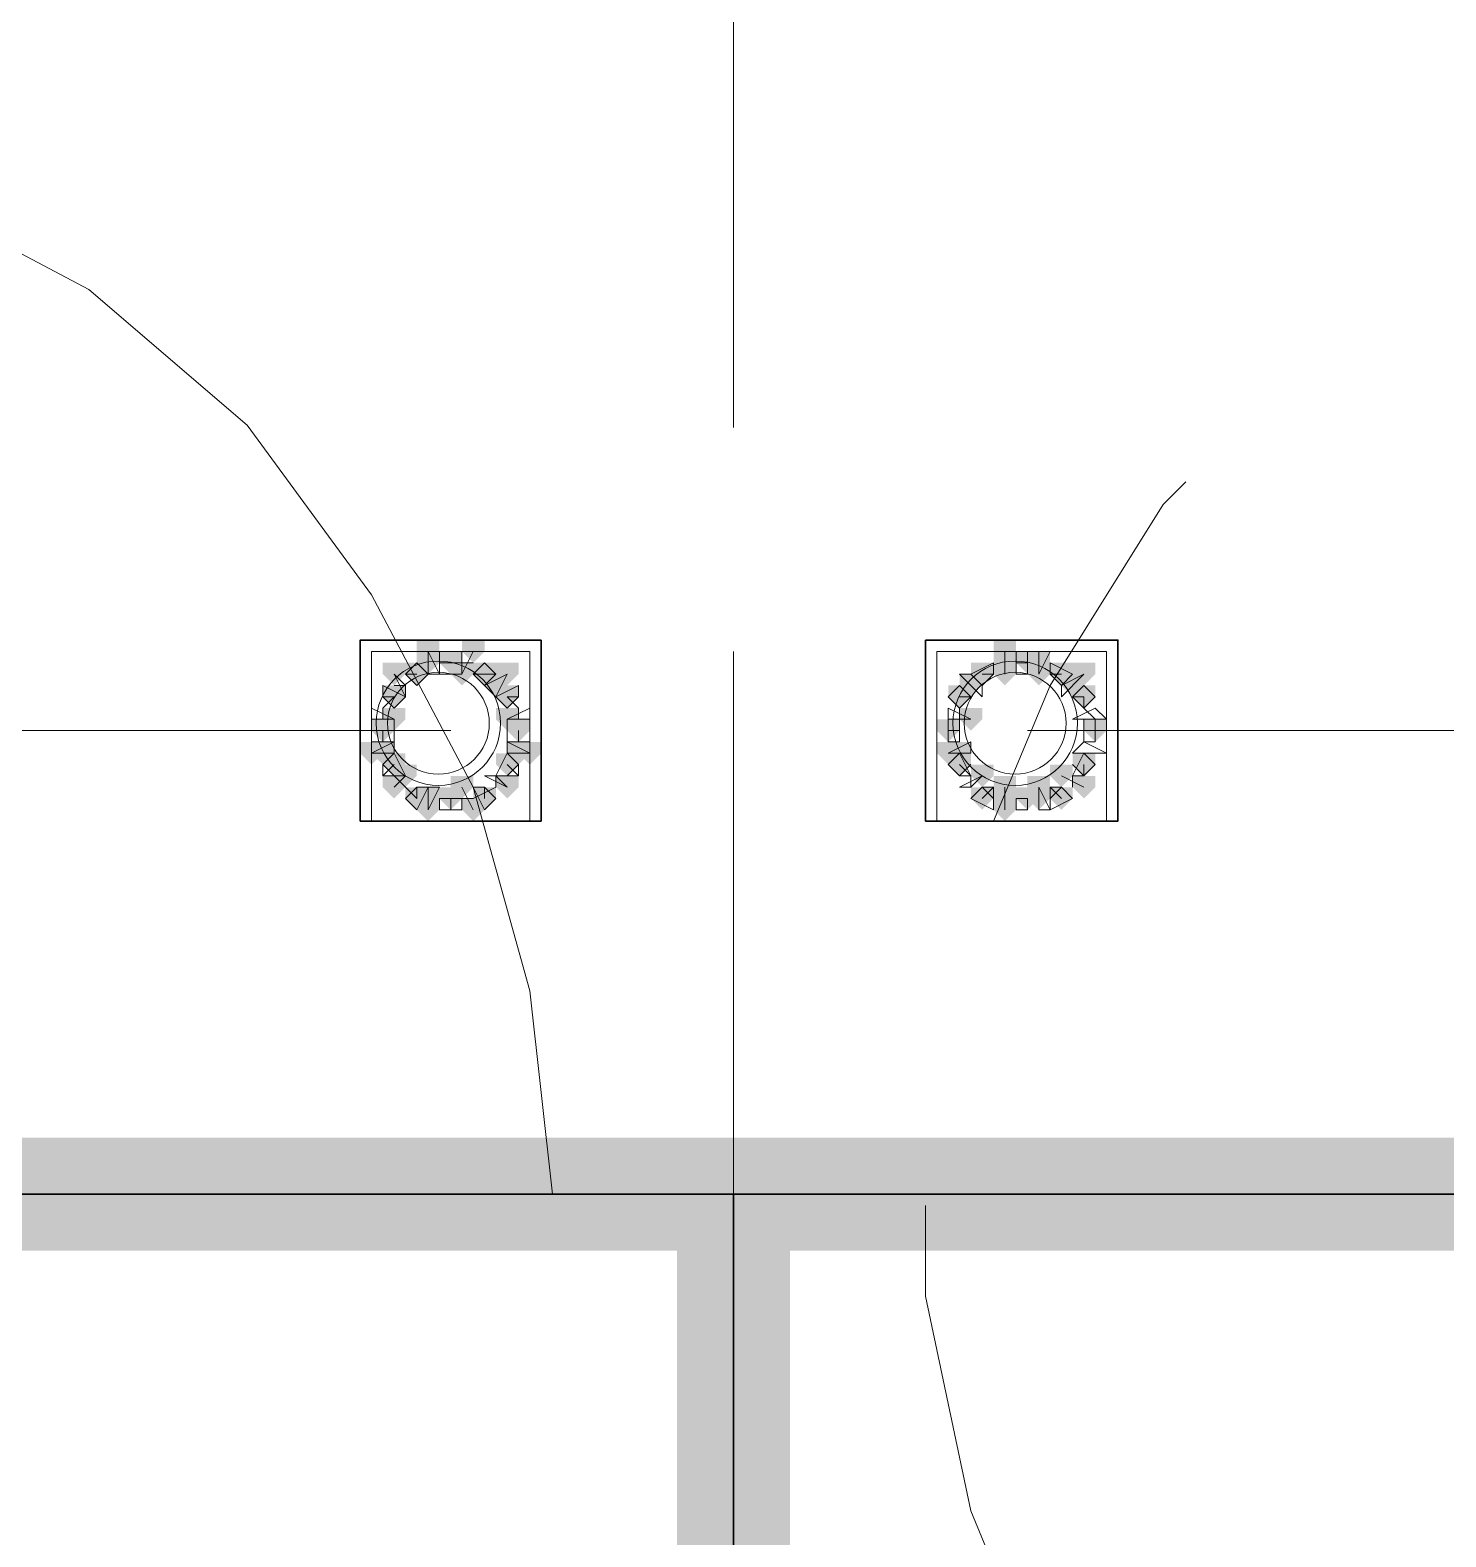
# Model space of a CAD drawing. Header units: millimetres. Extents: x 2315 to 4619, y 1334 to 1897.
# Drawn here: x 3741.22 to 3748.86, y 1539.85 to 1547.98 of the extents above; entities that cross this region are included whole.
import ezdxf

# ---------------------------------------------------------------- set-up
doc = ezdxf.new("R2010")
doc.units = ezdxf.units.MM
doc.linetypes.add('PDF_IMPORT', pattern=[1, 0.8, -0.2])
for name, color, linetype, true_color in [('PDF_10', 7, 'Continuous', 0x00b85c), ('PDF_AXIS', 7, 'Continuous', 0x00b85c), ('PDF_柱构件', 7, 'Continuous', 0x00b85c), ('PDF_转运站初步方案', 7, 'Continuous', 0x00b85c)]:
    doc.layers.add(name, color=color, linetype=linetype, true_color=true_color)
doc.layers.add('PDF_中心线层', color=1, linetype='Continuous')
doc.layers.add('PDF_粗实线层', color=7, linetype='Continuous')

msp = doc.modelspace()

# ---------------------------------------------------------------- hatches: boundary and pattern name
at = {"layer": 'PDF_10', "transparency": 33554559}
for points in [[(3743.4884, 1544.6282), (3743.4273, 1544.6282), (3743.4273, 1544.5671), (3743.4884, 1544.506), (3743.5494, 1544.5671), (3743.5494, 1544.6282)], [(3743.4884, 1544.6282), (3743.4273, 1544.6282), (3743.4273, 1544.5671), (3743.4884, 1544.506), (3743.5494, 1544.5671), (3743.5494, 1544.6282)], [(3743.4884, 1544.6282), (3743.4273, 1544.6282), (3743.4273, 1544.5671), (3743.4884, 1544.506), (3743.5494, 1544.5671), (3743.5494, 1544.6282)], [(3746.6035, 1544.6282), (3746.5424, 1544.6282), (3746.5424, 1544.5671), (3746.6035, 1544.506), (3746.6646, 1544.5671), (3746.6646, 1544.6282)], [(3746.6035, 1544.6282), (3746.5424, 1544.6282), (3746.5424, 1544.5671), (3746.6035, 1544.506), (3746.6646, 1544.5671), (3746.6646, 1544.6282)], [(3746.6035, 1544.6282), (3746.5424, 1544.6282), (3746.5424, 1544.5671), (3746.6035, 1544.506), (3746.6646, 1544.5671), (3746.6646, 1544.6282)], [(3743.3051, 1544.5671), (3743.244, 1544.5671), (3743.244, 1544.506), (3743.3051, 1544.4449), (3743.3662, 1544.506), (3743.3662, 1544.5671)], [(3743.3051, 1544.5671), (3743.244, 1544.5671), (3743.244, 1544.506), (3743.3051, 1544.4449), (3743.3662, 1544.506), (3743.3662, 1544.5671)], [(3743.3051, 1544.5671), (3743.244, 1544.5671), (3743.244, 1544.506), (3743.3051, 1544.4449), (3743.3662, 1544.506), (3743.3662, 1544.5671)], [(3743.6716, 1544.5671), (3743.6105, 1544.5671), (3743.6105, 1544.506), (3743.6716, 1544.4449), (3743.7327, 1544.506), (3743.7327, 1544.5671)], [(3743.6716, 1544.5671), (3743.6105, 1544.5671), (3743.6105, 1544.506), (3743.6716, 1544.4449), (3743.7327, 1544.506), (3743.7327, 1544.5671)], [(3743.6716, 1544.5671), (3743.6105, 1544.5671), (3743.6105, 1544.506), (3743.6716, 1544.4449), (3743.7327, 1544.506), (3743.7327, 1544.5671)], [(3746.3592, 1544.5671), (3746.2981, 1544.5671), (3746.2981, 1544.506), (3746.3592, 1544.4449), (3746.4203, 1544.506), (3746.4203, 1544.5671)], [(3746.3592, 1544.5671), (3746.2981, 1544.5671), (3746.2981, 1544.506), (3746.3592, 1544.4449), (3746.4203, 1544.506), (3746.4203, 1544.5671)], [(3746.7867, 1544.5671), (3746.7257, 1544.5671), (3746.7257, 1544.506), (3746.7867, 1544.4449), (3746.8478, 1544.506), (3746.8478, 1544.5671)], [(3746.7867, 1544.5671), (3746.7257, 1544.5671), (3746.7257, 1544.506), (3746.7867, 1544.4449), (3746.8478, 1544.506), (3746.8478, 1544.5671)], [(3743.183, 1544.4449), (3743.1219, 1544.4449), (3743.1219, 1544.3839), (3743.183, 1544.3228), (3743.244, 1544.3839), (3743.244, 1544.4449)], [(3743.183, 1544.4449), (3743.1219, 1544.4449), (3743.1219, 1544.3839), (3743.183, 1544.3228), (3743.244, 1544.3839), (3743.244, 1544.4449)], [(3743.7938, 1544.4449), (3743.7327, 1544.4449), (3743.7327, 1544.3839), (3743.7938, 1544.3228), (3743.8548, 1544.3839), (3743.8548, 1544.4449)], [(3743.7938, 1544.4449), (3743.7327, 1544.4449), (3743.7327, 1544.3839), (3743.7938, 1544.3228), (3743.8548, 1544.3839), (3743.8548, 1544.4449)], [(3746.237, 1544.4449), (3746.1759, 1544.4449), (3746.1759, 1544.3839), (3746.237, 1544.3228), (3746.2981, 1544.3839), (3746.2981, 1544.4449)], [(3746.237, 1544.4449), (3746.1759, 1544.4449), (3746.1759, 1544.3839), (3746.237, 1544.3228), (3746.2981, 1544.3839), (3746.2981, 1544.4449)], [(3746.9089, 1544.4449), (3746.8478, 1544.4449), (3746.8478, 1544.3839), (3746.9089, 1544.3228), (3746.97, 1544.3839), (3746.97, 1544.4449)], [(3746.9089, 1544.4449), (3746.8478, 1544.4449), (3746.8478, 1544.3839), (3746.9089, 1544.3228), (3746.97, 1544.3839), (3746.97, 1544.4449)], [(3743.1219, 1544.2617), (3743.0608, 1544.2617), (3743.0608, 1544.2006), (3743.1219, 1544.1395), (3743.183, 1544.2006), (3743.183, 1544.2617)], [(3743.1219, 1544.2617), (3743.0608, 1544.2617), (3743.0608, 1544.2006), (3743.1219, 1544.1395), (3743.183, 1544.2006), (3743.183, 1544.2617)], [(3743.8548, 1544.2617), (3743.7938, 1544.2617), (3743.7938, 1544.2006), (3743.8548, 1544.1395), (3743.9159, 1544.2006), (3743.9159, 1544.2617)], [(3743.8548, 1544.2617), (3743.7938, 1544.2617), (3743.7938, 1544.2006), (3743.8548, 1544.1395), (3743.9159, 1544.2006), (3743.9159, 1544.2617)], [(3743.8548, 1544.2617), (3743.7938, 1544.2617), (3743.7938, 1544.2006), (3743.8548, 1544.1395), (3743.9159, 1544.2006), (3743.9159, 1544.2617)], [(3746.1759, 1544.2617), (3746.1148, 1544.2617), (3746.1148, 1544.2006), (3746.1759, 1544.1395), (3746.237, 1544.2006), (3746.237, 1544.2617)], [(3746.1759, 1544.2617), (3746.1148, 1544.2617), (3746.1148, 1544.2006), (3746.1759, 1544.1395), (3746.237, 1544.2006), (3746.237, 1544.2617)], [(3746.97, 1544.2617), (3746.9089, 1544.2617), (3746.9089, 1544.2006), (3746.97, 1544.1395), (3747.0311, 1544.2006), (3747.0311, 1544.2617)], [(3746.97, 1544.2617), (3746.9089, 1544.2617), (3746.9089, 1544.2006), (3746.97, 1544.1395), (3747.0311, 1544.2006), (3747.0311, 1544.2617)], [(3743.183, 1544.0784), (3743.1219, 1544.0784), (3743.1219, 1544.0174), (3743.183, 1543.9563), (3743.244, 1544.0174), (3743.244, 1544.0784)], [(3743.183, 1544.0784), (3743.1219, 1544.0784), (3743.1219, 1544.0174), (3743.183, 1543.9563), (3743.244, 1544.0174), (3743.244, 1544.0784)], [(3743.7938, 1544.0784), (3743.7327, 1544.0784), (3743.7327, 1544.0174), (3743.7938, 1543.9563), (3743.8548, 1544.0174), (3743.8548, 1544.0784)], [(3743.7938, 1544.0784), (3743.7327, 1544.0784), (3743.7327, 1544.0174), (3743.7938, 1543.9563), (3743.8548, 1544.0174), (3743.8548, 1544.0784)], [(3746.237, 1544.0784), (3746.1759, 1544.0784), (3746.1759, 1544.0174), (3746.237, 1543.9563), (3746.2981, 1544.0174), (3746.2981, 1544.0784)], [(3746.237, 1544.0784), (3746.1759, 1544.0784), (3746.1759, 1544.0174), (3746.237, 1543.9563), (3746.2981, 1544.0174), (3746.2981, 1544.0784)], [(3746.9089, 1544.0784), (3746.8478, 1544.0784), (3746.8478, 1544.0174), (3746.9089, 1543.9563), (3746.97, 1544.0174), (3746.97, 1544.0784)], [(3746.9089, 1544.0784), (3746.8478, 1544.0784), (3746.8478, 1544.0174), (3746.9089, 1543.9563), (3746.97, 1544.0174), (3746.97, 1544.0784)], [(3743.3051, 1543.8952), (3743.244, 1543.8952), (3743.244, 1543.8341), (3743.3051, 1543.773), (3743.3662, 1543.8341), (3743.3662, 1543.8952)], [(3743.3051, 1543.8952), (3743.244, 1543.8952), (3743.244, 1543.8341), (3743.3051, 1543.773), (3743.3662, 1543.8341), (3743.3662, 1543.8952)], [(3743.4884, 1543.8952), (3743.4273, 1543.8952), (3743.4273, 1543.8341), (3743.4884, 1543.773), (3743.5494, 1543.8341), (3743.5494, 1543.8952)], [(3743.4884, 1543.8952), (3743.4273, 1543.8952), (3743.4273, 1543.8341), (3743.4884, 1543.773), (3743.5494, 1543.8341), (3743.5494, 1543.8952)], [(3743.6716, 1543.8952), (3743.6105, 1543.8952), (3743.6105, 1543.8341), (3743.6716, 1543.773), (3743.7327, 1543.8341), (3743.7327, 1543.8952)], [(3743.6716, 1543.8952), (3743.6105, 1543.8952), (3743.6105, 1543.8341), (3743.6716, 1543.773), (3743.7327, 1543.8341), (3743.7327, 1543.8952)], [(3746.3592, 1543.8952), (3746.2981, 1543.8952), (3746.2981, 1543.8341), (3746.3592, 1543.773), (3746.4203, 1543.8341), (3746.4203, 1543.8952)], [(3746.3592, 1543.8952), (3746.2981, 1543.8952), (3746.2981, 1543.8341), (3746.3592, 1543.773), (3746.4203, 1543.8341), (3746.4203, 1543.8952)], [(3746.6035, 1543.8952), (3746.5424, 1543.8952), (3746.5424, 1543.8341), (3746.6035, 1543.773), (3746.6646, 1543.8341), (3746.6646, 1543.8952)], [(3746.6035, 1543.8952), (3746.5424, 1543.8952), (3746.5424, 1543.8341), (3746.6035, 1543.773), (3746.6646, 1543.8341), (3746.6646, 1543.8952)], [(3746.7867, 1543.8952), (3746.7257, 1543.8952), (3746.7257, 1543.8341), (3746.7867, 1543.773), (3746.8478, 1543.8341), (3746.8478, 1543.8952)], [(3746.7867, 1543.8952), (3746.7257, 1543.8952), (3746.7257, 1543.8341), (3746.7867, 1543.773), (3746.8478, 1543.8341), (3746.8478, 1543.8952)]]:
    msp.add_hatch(color=6, dxfattribs=at).paths.add_polyline_path(points)
at = {"layer": 'PDF_柱构件', "transparency": 33554559}
for points in [[(3743.3662, 1544.6893), (3743.3051, 1544.6893), (3743.3051, 1544.6282), (3743.3662, 1544.5671), (3743.4273, 1544.6282), (3743.4273, 1544.6893)], [(3743.6105, 1544.6893), (3743.5494, 1544.6893), (3743.5494, 1544.6282), (3743.6105, 1544.5671), (3743.6716, 1544.6282), (3743.6716, 1544.6893)], [(3746.4813, 1544.6893), (3746.4203, 1544.6893), (3746.4203, 1544.6282), (3746.4813, 1544.5671), (3746.5424, 1544.6282), (3746.5424, 1544.6893)], [(3743.3662, 1544.6282), (3743.3051, 1544.6282), (3743.3051, 1544.5671), (3743.3662, 1544.506), (3743.4273, 1544.5671), (3743.4273, 1544.6282)], [(3746.4813, 1544.6282), (3746.4203, 1544.6282), (3746.4203, 1544.5671), (3746.4813, 1544.506), (3746.5424, 1544.5671), (3746.5424, 1544.6282)], [(3746.6646, 1544.6282), (3746.6035, 1544.6282), (3746.6035, 1544.5671), (3746.6646, 1544.506), (3746.7257, 1544.5671), (3746.7257, 1544.6282)], [(3743.183, 1544.5671), (3743.1219, 1544.5671), (3743.1219, 1544.506), (3743.183, 1544.4449), (3743.244, 1544.506), (3743.244, 1544.5671)], [(3743.5494, 1544.5671), (3743.4884, 1544.5671), (3743.4884, 1544.506), (3743.5494, 1544.4449), (3743.6105, 1544.506), (3743.6105, 1544.5671)], [(3743.7938, 1544.5671), (3743.7327, 1544.5671), (3743.7327, 1544.506), (3743.7938, 1544.4449), (3743.8548, 1544.506), (3743.8548, 1544.5671)], [(3746.4813, 1544.5671), (3746.4203, 1544.5671), (3746.4203, 1544.506), (3746.4813, 1544.4449), (3746.5424, 1544.506), (3746.5424, 1544.5671)], [(3746.6646, 1544.5671), (3746.6035, 1544.5671), (3746.6035, 1544.506), (3746.6646, 1544.4449), (3746.7257, 1544.506), (3746.7257, 1544.5671)], [(3746.9089, 1544.5671), (3746.8478, 1544.5671), (3746.8478, 1544.506), (3746.9089, 1544.4449), (3746.97, 1544.506), (3746.97, 1544.5671)], [(3743.7327, 1544.506), (3743.6716, 1544.506), (3743.6716, 1544.4449), (3743.7327, 1544.3839), (3743.7938, 1544.4449), (3743.7938, 1544.506)], [(3746.2981, 1544.506), (3746.237, 1544.506), (3746.237, 1544.4449), (3746.2981, 1544.3839), (3746.3592, 1544.4449), (3746.3592, 1544.506)], [(3746.8478, 1544.506), (3746.7867, 1544.506), (3746.7867, 1544.4449), (3746.8478, 1544.3839), (3746.9089, 1544.4449), (3746.9089, 1544.506)], [(3743.183, 1544.3228), (3743.1219, 1544.3228), (3743.1219, 1544.2617), (3743.183, 1544.2006), (3743.244, 1544.2617), (3743.244, 1544.3228)], [(3743.7938, 1544.3228), (3743.7327, 1544.3228), (3743.7327, 1544.2617), (3743.7938, 1544.2006), (3743.8548, 1544.2617), (3743.8548, 1544.3228)], [(3746.2981, 1544.3228), (3746.237, 1544.3228), (3746.237, 1544.2617), (3746.2981, 1544.2006), (3746.3592, 1544.2617), (3746.3592, 1544.3228)], [(3743.0608, 1544.1395), (3742.9997, 1544.1395), (3742.9997, 1544.0784), (3743.0608, 1544.0174), (3743.1219, 1544.0784), (3743.1219, 1544.1395)], [(3743.1219, 1544.1395), (3743.0608, 1544.1395), (3743.0608, 1544.0784), (3743.1219, 1544.0174), (3743.183, 1544.0784), (3743.183, 1544.1395)], [(3743.8548, 1544.1395), (3743.7938, 1544.1395), (3743.7938, 1544.0784), (3743.8548, 1544.0174), (3743.9159, 1544.0784), (3743.9159, 1544.1395)], [(3743.9159, 1544.1395), (3743.8548, 1544.1395), (3743.8548, 1544.0784), (3743.9159, 1544.0174), (3743.977, 1544.0784), (3743.977, 1544.1395)], [(3746.1759, 1544.1395), (3746.1148, 1544.1395), (3746.1148, 1544.0784), (3746.1759, 1544.0174), (3746.237, 1544.0784), (3746.237, 1544.1395)], [(3746.237, 1544.1395), (3746.1759, 1544.1395), (3746.1759, 1544.0784), (3746.237, 1544.0174), (3746.2981, 1544.0784), (3746.2981, 1544.1395)], [(3743.183, 1543.9563), (3743.1219, 1543.9563), (3743.1219, 1543.8952), (3743.183, 1543.8341), (3743.244, 1543.8952), (3743.244, 1543.9563)], [(3743.244, 1544.0174), (3743.183, 1544.0174), (3743.183, 1543.9563), (3743.244, 1543.8952), (3743.3051, 1543.9563), (3743.3051, 1544.0174)], [(3743.5494, 1543.9563), (3743.4884, 1543.9563), (3743.4884, 1543.8952), (3743.5494, 1543.8341), (3743.6105, 1543.8952), (3743.6105, 1543.9563)], [(3743.7938, 1543.9563), (3743.7327, 1543.9563), (3743.7327, 1543.8952), (3743.7938, 1543.8341), (3743.8548, 1543.8952), (3743.8548, 1543.9563)], [(3746.3592, 1544.0174), (3746.2981, 1544.0174), (3746.2981, 1543.9563), (3746.3592, 1543.8952), (3746.4203, 1543.9563), (3746.4203, 1544.0174)], [(3746.4813, 1543.9563), (3746.4203, 1543.9563), (3746.4203, 1543.8952), (3746.4813, 1543.8341), (3746.5424, 1543.8952), (3746.5424, 1543.9563)], [(3746.6646, 1543.9563), (3746.6035, 1543.9563), (3746.6035, 1543.8952), (3746.6646, 1543.8341), (3746.7257, 1543.8952), (3746.7257, 1543.9563)], [(3746.7867, 1544.0174), (3746.7257, 1544.0174), (3746.7257, 1543.9563), (3746.7867, 1543.8952), (3746.8478, 1543.9563), (3746.8478, 1544.0174)], [(3746.9089, 1543.9563), (3746.8478, 1543.9563), (3746.8478, 1543.8952), (3746.9089, 1543.8341), (3746.97, 1543.8952), (3746.97, 1543.9563)], [(3743.3662, 1543.8952), (3743.3051, 1543.8952), (3743.3051, 1543.8341), (3743.3662, 1543.773), (3743.4273, 1543.8341), (3743.4273, 1543.8952)], [(3746.4813, 1543.8952), (3746.4203, 1543.8952), (3746.4203, 1543.8341), (3746.4813, 1543.773), (3746.5424, 1543.8341), (3746.5424, 1543.8952)], [(3746.6646, 1543.8952), (3746.6035, 1543.8952), (3746.6035, 1543.8341), (3746.6646, 1543.773), (3746.7257, 1543.8341), (3746.7257, 1543.8952)], [(3743.3662, 1543.8341), (3743.3051, 1543.8341), (3743.3051, 1543.773), (3743.3662, 1543.712), (3743.4273, 1543.773), (3743.4273, 1543.8341)], [(3743.6105, 1543.8341), (3743.5494, 1543.8341), (3743.5494, 1543.773), (3743.6105, 1543.712), (3743.6716, 1543.773), (3743.6716, 1543.8341)], [(3746.4813, 1543.8341), (3746.4203, 1543.8341), (3746.4203, 1543.773), (3746.4813, 1543.712), (3746.5424, 1543.773), (3746.5424, 1543.8341)]]:
    msp.add_hatch(color=6, dxfattribs=at).paths.add_polyline_path(points)
at = {"layer": 'PDF_粗实线层', "transparency": 33554559}
for points in [[(3766.3327, 1554.7066), (3765.7219, 1554.7066), (3765.7219, 1542.0017), (3710.3213, 1542.0017), (3710.3213, 1554.7066), (3709.7105, 1554.7066), (3709.7105, 1541.3909), (3766.3327, 1541.3909)], [(3745.3208, 1541.6963), (3744.71, 1541.6963), (3744.71, 1536.4433), (3745.3208, 1536.4433)]]:
    msp.add_hatch(color=256, dxfattribs=at).paths.add_polyline_path(points)
at = {"layer": 'PDF_转运站初步方案', "transparency": 33554559}
for points in [[(3743.4884, 1544.6282), (3743.4273, 1544.6282), (3743.4273, 1544.5671), (3743.4884, 1544.506), (3743.5494, 1544.5671), (3743.5494, 1544.6282)], [(3743.4884, 1544.6282), (3743.4273, 1544.6282), (3743.4273, 1544.5671), (3743.4884, 1544.506), (3743.5494, 1544.5671), (3743.5494, 1544.6282)], [(3746.6035, 1544.6282), (3746.5424, 1544.6282), (3746.5424, 1544.5671), (3746.6035, 1544.506), (3746.6646, 1544.5671), (3746.6646, 1544.6282)], [(3746.6035, 1544.6282), (3746.5424, 1544.6282), (3746.5424, 1544.5671), (3746.6035, 1544.506), (3746.6646, 1544.5671), (3746.6646, 1544.6282)], [(3743.3051, 1544.5671), (3743.244, 1544.5671), (3743.244, 1544.506), (3743.3051, 1544.4449), (3743.3662, 1544.506), (3743.3662, 1544.5671)], [(3743.3051, 1544.5671), (3743.244, 1544.5671), (3743.244, 1544.506), (3743.3051, 1544.4449), (3743.3662, 1544.506), (3743.3662, 1544.5671)], [(3743.6716, 1544.5671), (3743.6105, 1544.5671), (3743.6105, 1544.506), (3743.6716, 1544.4449), (3743.7327, 1544.506), (3743.7327, 1544.5671)], [(3743.6716, 1544.5671), (3743.6105, 1544.5671), (3743.6105, 1544.506), (3743.6716, 1544.4449), (3743.7327, 1544.506), (3743.7327, 1544.5671)], [(3746.3592, 1544.5671), (3746.2981, 1544.5671), (3746.2981, 1544.506), (3746.3592, 1544.4449), (3746.4203, 1544.506), (3746.4203, 1544.5671)], [(3746.3592, 1544.5671), (3746.2981, 1544.5671), (3746.2981, 1544.506), (3746.3592, 1544.4449), (3746.4203, 1544.506), (3746.4203, 1544.5671)], [(3746.7867, 1544.5671), (3746.7257, 1544.5671), (3746.7257, 1544.506), (3746.7867, 1544.4449), (3746.8478, 1544.506), (3746.8478, 1544.5671)], [(3746.7867, 1544.5671), (3746.7257, 1544.5671), (3746.7257, 1544.506), (3746.7867, 1544.4449), (3746.8478, 1544.506), (3746.8478, 1544.5671)], [(3743.183, 1544.4449), (3743.1219, 1544.4449), (3743.1219, 1544.3839), (3743.183, 1544.3228), (3743.244, 1544.3839), (3743.244, 1544.4449)], [(3743.183, 1544.4449), (3743.1219, 1544.4449), (3743.1219, 1544.3839), (3743.183, 1544.3228), (3743.244, 1544.3839), (3743.244, 1544.4449)], [(3743.7938, 1544.4449), (3743.7327, 1544.4449), (3743.7327, 1544.3839), (3743.7938, 1544.3228), (3743.8548, 1544.3839), (3743.8548, 1544.4449)], [(3743.7938, 1544.4449), (3743.7327, 1544.4449), (3743.7327, 1544.3839), (3743.7938, 1544.3228), (3743.8548, 1544.3839), (3743.8548, 1544.4449)], [(3746.237, 1544.4449), (3746.1759, 1544.4449), (3746.1759, 1544.3839), (3746.237, 1544.3228), (3746.2981, 1544.3839), (3746.2981, 1544.4449)], [(3746.237, 1544.4449), (3746.1759, 1544.4449), (3746.1759, 1544.3839), (3746.237, 1544.3228), (3746.2981, 1544.3839), (3746.2981, 1544.4449)], [(3746.9089, 1544.4449), (3746.8478, 1544.4449), (3746.8478, 1544.3839), (3746.9089, 1544.3228), (3746.97, 1544.3839), (3746.97, 1544.4449)], [(3746.9089, 1544.4449), (3746.8478, 1544.4449), (3746.8478, 1544.3839), (3746.9089, 1544.3228), (3746.97, 1544.3839), (3746.97, 1544.4449)], [(3743.1219, 1544.2617), (3743.0608, 1544.2617), (3743.0608, 1544.2006), (3743.1219, 1544.1395), (3743.183, 1544.2006), (3743.183, 1544.2617)], [(3743.1219, 1544.2617), (3743.0608, 1544.2617), (3743.0608, 1544.2006), (3743.1219, 1544.1395), (3743.183, 1544.2006), (3743.183, 1544.2617)], [(3743.8548, 1544.2617), (3743.7938, 1544.2617), (3743.7938, 1544.2006), (3743.8548, 1544.1395), (3743.9159, 1544.2006), (3743.9159, 1544.2617)], [(3743.8548, 1544.2617), (3743.7938, 1544.2617), (3743.7938, 1544.2006), (3743.8548, 1544.1395), (3743.9159, 1544.2006), (3743.9159, 1544.2617)], [(3746.1759, 1544.2617), (3746.1148, 1544.2617), (3746.1148, 1544.2006), (3746.1759, 1544.1395), (3746.237, 1544.2006), (3746.237, 1544.2617)], [(3746.1759, 1544.2617), (3746.1148, 1544.2617), (3746.1148, 1544.2006), (3746.1759, 1544.1395), (3746.237, 1544.2006), (3746.237, 1544.2617)], [(3746.97, 1544.2617), (3746.9089, 1544.2617), (3746.9089, 1544.2006), (3746.97, 1544.1395), (3747.0311, 1544.2006), (3747.0311, 1544.2617)], [(3746.97, 1544.2617), (3746.9089, 1544.2617), (3746.9089, 1544.2006), (3746.97, 1544.1395), (3747.0311, 1544.2006), (3747.0311, 1544.2617)], [(3743.183, 1544.0784), (3743.1219, 1544.0784), (3743.1219, 1544.0174), (3743.183, 1543.9563), (3743.244, 1544.0174), (3743.244, 1544.0784)], [(3743.183, 1544.0784), (3743.1219, 1544.0784), (3743.1219, 1544.0174), (3743.183, 1543.9563), (3743.244, 1544.0174), (3743.244, 1544.0784)], [(3743.7938, 1544.0784), (3743.7327, 1544.0784), (3743.7327, 1544.0174), (3743.7938, 1543.9563), (3743.8548, 1544.0174), (3743.8548, 1544.0784)], [(3743.7938, 1544.0784), (3743.7327, 1544.0784), (3743.7327, 1544.0174), (3743.7938, 1543.9563), (3743.8548, 1544.0174), (3743.8548, 1544.0784)], [(3746.237, 1544.0784), (3746.1759, 1544.0784), (3746.1759, 1544.0174), (3746.237, 1543.9563), (3746.2981, 1544.0174), (3746.2981, 1544.0784)], [(3746.237, 1544.0784), (3746.1759, 1544.0784), (3746.1759, 1544.0174), (3746.237, 1543.9563), (3746.2981, 1544.0174), (3746.2981, 1544.0784)], [(3746.9089, 1544.0784), (3746.8478, 1544.0784), (3746.8478, 1544.0174), (3746.9089, 1543.9563), (3746.97, 1544.0174), (3746.97, 1544.0784)], [(3746.9089, 1544.0784), (3746.8478, 1544.0784), (3746.8478, 1544.0174), (3746.9089, 1543.9563), (3746.97, 1544.0174), (3746.97, 1544.0784)], [(3743.3051, 1543.8952), (3743.244, 1543.8952), (3743.244, 1543.8341), (3743.3051, 1543.773), (3743.3662, 1543.8341), (3743.3662, 1543.8952)], [(3743.3051, 1543.8952), (3743.244, 1543.8952), (3743.244, 1543.8341), (3743.3051, 1543.773), (3743.3662, 1543.8341), (3743.3662, 1543.8952)], [(3743.4884, 1543.8952), (3743.4273, 1543.8952), (3743.4273, 1543.8341), (3743.4884, 1543.773), (3743.5494, 1543.8341), (3743.5494, 1543.8952)], [(3743.4884, 1543.8952), (3743.4273, 1543.8952), (3743.4273, 1543.8341), (3743.4884, 1543.773), (3743.5494, 1543.8341), (3743.5494, 1543.8952)], [(3743.6716, 1543.8952), (3743.6105, 1543.8952), (3743.6105, 1543.8341), (3743.6716, 1543.773), (3743.7327, 1543.8341), (3743.7327, 1543.8952)], [(3743.6716, 1543.8952), (3743.6105, 1543.8952), (3743.6105, 1543.8341), (3743.6716, 1543.773), (3743.7327, 1543.8341), (3743.7327, 1543.8952)], [(3746.3592, 1543.8952), (3746.2981, 1543.8952), (3746.2981, 1543.8341), (3746.3592, 1543.773), (3746.4203, 1543.8341), (3746.4203, 1543.8952)], [(3746.3592, 1543.8952), (3746.2981, 1543.8952), (3746.2981, 1543.8341), (3746.3592, 1543.773), (3746.4203, 1543.8341), (3746.4203, 1543.8952)], [(3746.6035, 1543.8952), (3746.5424, 1543.8952), (3746.5424, 1543.8341), (3746.6035, 1543.773), (3746.6646, 1543.8341), (3746.6646, 1543.8952)], [(3746.6035, 1543.8952), (3746.5424, 1543.8952), (3746.5424, 1543.8341), (3746.6035, 1543.773), (3746.6646, 1543.8341), (3746.6646, 1543.8952)], [(3746.7867, 1543.8952), (3746.7257, 1543.8952), (3746.7257, 1543.8341), (3746.7867, 1543.773), (3746.8478, 1543.8341), (3746.8478, 1543.8952)], [(3746.7867, 1543.8952), (3746.7257, 1543.8952), (3746.7257, 1543.8341), (3746.7867, 1543.773), (3746.8478, 1543.8341), (3746.8478, 1543.8952)]]:
    msp.add_hatch(color=6, dxfattribs=at).paths.add_polyline_path(points)

# ---------------------------------------------------------------- linework, layer by layer
at = {"layer": 'PDF_10', "color": 6, "lineweight": 18}
for points in [[(3743.5494, 1544.5671), (3743.4273, 1544.5671)], [(3746.5424, 1544.5671), (3746.6035, 1544.5671)], [(3743.3051, 1544.506), (3743.244, 1544.506)], [(3743.7327, 1544.506), (3743.6105, 1544.506)], [(3746.3592, 1544.506), (3746.4203, 1544.506), (3746.3592, 1544.506)], [(3746.7867, 1544.506), (3746.7257, 1544.506), (3746.7867, 1544.506)], [(3743.1219, 1544.3839), (3743.183, 1544.3839), (3743.1219, 1544.3228)], [(3743.8548, 1544.3228), (3743.7938, 1544.3839), (3743.8548, 1544.3839)], [(3746.237, 1544.3228), (3746.2981, 1544.3839), (3746.237, 1544.3839)], [(3746.8478, 1544.3839), (3746.9089, 1544.3839), (3746.9089, 1544.3228)], [(3743.0608, 1544.2006), (3743.1219, 1544.2006), (3743.1219, 1544.1395)], [(3743.8548, 1544.1395), (3743.8548, 1544.2006)], [(3746.1759, 1544.1395), (3746.1759, 1544.2006), (3746.237, 1544.2006)], [(3746.9089, 1544.2006), (3746.97, 1544.2006), (3746.97, 1544.1395)], [(3743.1219, 1544.0174), (3743.183, 1543.9563)], [(3743.183, 1544.0174), (3743.1219, 1543.9563)], [(3743.7938, 1543.9563), (3743.8548, 1544.0174)], [(3743.7938, 1544.0174), (3743.8548, 1543.9563)], [(3746.2981, 1543.9563), (3746.237, 1544.0174)], [(3746.2981, 1544.0174), (3746.237, 1543.9563)], [(3746.9089, 1544.0174), (3746.9089, 1543.9563), (3746.8478, 1544.0174)], [(3743.244, 1543.8952), (3743.3051, 1543.8341), (3743.3051, 1543.8952)], [(3743.6105, 1543.8341), (3743.7327, 1543.8952)], [(3743.6716, 1543.8952), (3743.6716, 1543.8341)], [(3746.4203, 1543.8341), (3746.3592, 1543.8952)], [(3746.4203, 1543.8952), (3746.3592, 1543.8341)], [(3746.7867, 1543.8952), (3746.7257, 1543.8341)], [(3746.7257, 1543.8952), (3746.7867, 1543.8341)], [(3743.4273, 1543.8341), (3743.5494, 1543.8341)], [(3743.4884, 1543.8341), (3743.4884, 1543.773)], [(3746.6035, 1543.773), (3746.6035, 1543.8341), (3746.5424, 1543.8341)]]:
    msp.add_lwpolyline(points, dxfattribs=at)
at = {"layer": 'PDF_AXIS', "color": 6, "lineweight": 18}
for points in [[(3743.9159, 1544.6282), (3743.9159, 1543.712), (3743.0608, 1543.712), (3743.0608, 1544.6282)], [(3746.1148, 1544.6282), (3746.1148, 1543.712), (3747.0311, 1543.712), (3747.0311, 1544.6282)]]:
    msp.add_lwpolyline(points, close=True, dxfattribs=at)
at = {"layer": 'PDF_中心线层', "linetype": 'PDF_IMPORT', "lineweight": 18, "ltscale": 6.04703}
msp.add_lwpolyline([(3745.0154, 1550.6752), (3745.0154, 1532.6563)], dxfattribs=at)
at = {"layer": 'PDF_中心线层', "color": 6, "lineweight": 18}
for points in [[(3744.0381, 1541.6963), (3743.9159, 1542.7957), (3743.6105, 1543.8952), (3743.0608, 1544.9336), (3742.3889, 1545.8498), (3741.5338, 1546.5828), (3740.4954, 1547.1325), (3739.457, 1547.499), (3738.2965, 1547.6822), (3737.197, 1547.6211), (3736.0975, 1547.3768), (3735.0592, 1546.8882), (3734.9981, 1546.8882)], [(3747.4586, 1545.5444), (3747.3365, 1545.4222), (3746.7257, 1544.4449), (3746.4203, 1543.712)], [(3732.5548, 1544.2006), (3743.4884, 1544.2006)], [(3746.6035, 1544.2006), (3757.4759, 1544.2006)], [(3744.0381, 1541.6963), (3732.0051, 1541.6963), (3744.0381, 1541.6963)], [(3758.0257, 1541.6963), (3746.0538, 1541.6963), (3758.0257, 1541.6963)], [(3746.0538, 1541.6352), (3746.0538, 1541.1466), (3746.2981, 1539.986), (3746.7257, 1538.9476), (3747.3365, 1537.9703), (3748.1305, 1537.1763), (3749.0467, 1536.5044), (3750.0851, 1536.0157), (3751.1846, 1535.7714), (3752.3451, 1535.7103), (3753.4446, 1535.8325), (3754.544, 1536.199), (3755.0327, 1536.5655)]]:
    msp.add_lwpolyline(points, dxfattribs=at)
at = {"layer": 'PDF_柱构件', "color": 6, "lineweight": 18}
for points in [[(3743.3662, 1544.6282), (3743.4273, 1544.506), (3743.3662, 1544.506)], [(3743.5494, 1544.506), (3743.4273, 1544.506), (3743.4273, 1544.6282), (3743.5494, 1544.6282)], [(3743.6105, 1544.6282), (3743.5494, 1544.506)], [(3746.4813, 1544.6282), (3746.4813, 1544.506)], [(3746.5424, 1544.506), (3746.6035, 1544.506), (3746.6035, 1544.6282), (3746.5424, 1544.6282)], [(3746.6646, 1544.6282), (3746.6646, 1544.506), (3746.7257, 1544.6282)], [(3743.3662, 1544.506), (3743.3051, 1544.4449), (3743.244, 1544.506), (3743.3051, 1544.5671)], [(3743.6716, 1544.4449), (3743.6105, 1544.506), (3743.6716, 1544.5671), (3743.7327, 1544.506)], [(3746.3592, 1544.4449), (3746.4203, 1544.506), (3746.4203, 1544.5671), (3746.2981, 1544.506)], [(3746.7257, 1544.506), (3746.7867, 1544.4449), (3746.8478, 1544.506), (3746.7257, 1544.5671)], [(3743.244, 1544.3839), (3743.183, 1544.3228), (3743.1219, 1544.3839), (3743.1219, 1544.4449)], [(3743.183, 1544.506), (3743.244, 1544.4449), (3743.244, 1544.3839)], [(3743.7938, 1544.506), (3743.7327, 1544.3839), (3743.6716, 1544.4449)], [(3743.7938, 1544.3228), (3743.7327, 1544.3839), (3743.8548, 1544.4449), (3743.8548, 1544.3839)], [(3746.237, 1544.3228), (3746.2981, 1544.3839), (3746.237, 1544.4449), (3746.1759, 1544.3839)], [(3746.237, 1544.506), (3746.3592, 1544.3839), (3746.3592, 1544.4449), (3746.2981, 1544.506)], [(3746.9089, 1544.506), (3746.7867, 1544.4449), (3746.7867, 1544.3839)], [(3746.8478, 1544.3839), (3746.9089, 1544.3228), (3746.97, 1544.3839), (3746.9089, 1544.4449)], [(3743.0608, 1544.3228), (3743.183, 1544.2617), (3743.0608, 1544.2617)], [(3743.9159, 1544.2617), (3743.7938, 1544.2617), (3743.9159, 1544.3228)], [(3746.1759, 1544.2617), (3746.2981, 1544.2617), (3746.1759, 1544.3228)], [(3746.97, 1544.3228), (3746.8478, 1544.2617), (3746.9089, 1544.2617), (3747.0311, 1544.2617)], [(3743.183, 1544.2617), (3743.183, 1544.1395), (3743.0608, 1544.1395), (3743.0608, 1544.2617)], [(3743.7938, 1544.1395), (3743.7938, 1544.2617), (3743.9159, 1544.2617), (3743.9159, 1544.1395)], [(3746.237, 1544.1395), (3746.237, 1544.2617), (3746.1759, 1544.2617), (3746.1759, 1544.1395)], [(3746.9089, 1544.2617), (3746.9089, 1544.1395), (3746.97, 1544.1395), (3746.97, 1544.2617)], [(3743.0608, 1544.0784), (3743.183, 1544.1395), (3743.183, 1544.0784)], [(3743.9159, 1544.0784), (3743.7938, 1544.0784), (3743.7938, 1544.1395)], [(3746.1759, 1544.0784), (3746.2981, 1544.0784), (3746.2981, 1544.1395)], [(3747.0311, 1544.0784), (3746.9089, 1544.1395), (3746.8478, 1544.0784), (3746.97, 1544.0784)], [(3743.183, 1544.0784), (3743.244, 1543.9563), (3743.1219, 1543.9563), (3743.1219, 1544.0174)], [(3743.7327, 1543.9563), (3743.7938, 1544.0784), (3743.8548, 1544.0174), (3743.8548, 1543.9563)], [(3746.2981, 1543.9563), (3746.237, 1544.0784), (3746.1759, 1544.0174), (3746.237, 1543.9563)], [(3746.9089, 1544.0784), (3746.8478, 1543.9563), (3746.9089, 1543.9563), (3746.97, 1544.0174)], [(3743.183, 1543.8952), (3743.244, 1543.9563)], [(3743.7938, 1543.8952), (3743.6716, 1543.9563), (3743.7327, 1543.9563)], [(3746.9089, 1543.8952), (3746.7867, 1543.9563)], [(3743.3051, 1543.8952), (3743.3662, 1543.8952), (3743.3051, 1543.773), (3743.244, 1543.8341)], [(3743.3662, 1543.773), (3743.3662, 1543.8952), (3743.4273, 1543.8952)], [(3743.6105, 1543.773), (3743.5494, 1543.8952)], [(3743.6105, 1543.8952), (3743.6716, 1543.8952), (3743.7327, 1543.8341), (3743.6716, 1543.773)], [(3746.4203, 1543.8952), (3746.3592, 1543.8952), (3746.2981, 1543.8341), (3746.4203, 1543.773)], [(3746.4813, 1543.773), (3746.4813, 1543.8952)], [(3746.7257, 1543.773), (3746.6646, 1543.8952), (3746.6646, 1543.773)], [(3746.7867, 1543.8952), (3746.7257, 1543.8952), (3746.7257, 1543.773), (3746.8478, 1543.8341)], [(3743.4273, 1543.8341), (3743.5494, 1543.8341), (3743.5494, 1543.773), (3743.4273, 1543.773)], [(3746.6035, 1543.8341), (3746.5424, 1543.8341), (3746.5424, 1543.773), (3746.6035, 1543.773)]]:
    msp.add_lwpolyline(points, close=True, dxfattribs=at)
for points in [[(3743.6105, 1544.5671), (3743.5494, 1544.5671)], [(3743.244, 1544.4449), (3743.183, 1544.4449)], [(3743.1219, 1544.3228), (3743.1219, 1544.2617)], [(3743.8548, 1544.2617), (3743.8548, 1544.3228)], [(3746.237, 1544.2617), (3746.237, 1544.3228)], [(3746.9089, 1544.3228), (3746.97, 1544.2617)], [(3746.97, 1544.0784), (3746.9089, 1544.0784)], [(3743.183, 1543.9563), (3743.244, 1543.8952)], [(3743.7327, 1543.8952), (3743.7327, 1543.9563)], [(3746.2981, 1543.8952), (3746.3592, 1543.9563), (3746.237, 1543.8952), (3746.2981, 1543.8952), (3746.2981, 1543.9563)], [(3746.8478, 1543.9563), (3746.8478, 1543.8952)], [(3743.5494, 1543.8341), (3743.6105, 1543.8341)]]:
    msp.add_lwpolyline(points, dxfattribs=at)
at = {"layer": 'PDF_粗实线层', "lineweight": 35}
for points in [[(3710.0159, 1554.7066), (3710.0159, 1541.6963), (3766.0273, 1541.6963), (3766.0273, 1554.7066)], [(3745.0154, 1536.4433), (3745.0154, 1541.6963)]]:
    msp.add_lwpolyline(points, dxfattribs=at)
at = {"layer": 'PDF_粗实线层', "color": 6, "lineweight": 35}
for points in [[(3743.977, 1544.6893), (3743.977, 1543.712), (3742.9997, 1543.712), (3742.9997, 1544.6893)], [(3746.0538, 1544.6893), (3746.0538, 1543.712), (3747.0921, 1543.712), (3747.0921, 1544.6893)]]:
    msp.add_lwpolyline(points, close=True, dxfattribs=at)
at = {"layer": 'PDF_转运站初步方案', "color": 6, "lineweight": 18}
for centre, radius in [((3743.422, 1544.2406), 0.3359), ((3746.5373, 1544.2406), 0.3359), ((3743.422, 1544.2406), 0.2749), ((3746.5373, 1544.2406), 0.2749)]:
    msp.add_circle(centre, radius, dxfattribs=at)

doc.saveas('drawing.dxf')
